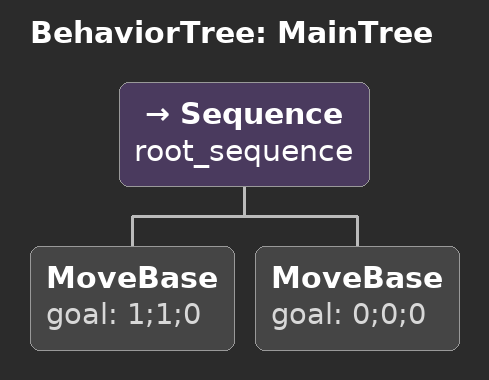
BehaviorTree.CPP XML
<root main_tree_to_execute="MainTree" >
    <BehaviorTree ID="MainTree">
        <Sequence name="root_sequence">
            <MoveBase goal="1;1;0" />
            <MoveBase goal="0;0;0" />
        </Sequence>
    </BehaviorTree>
</root>
